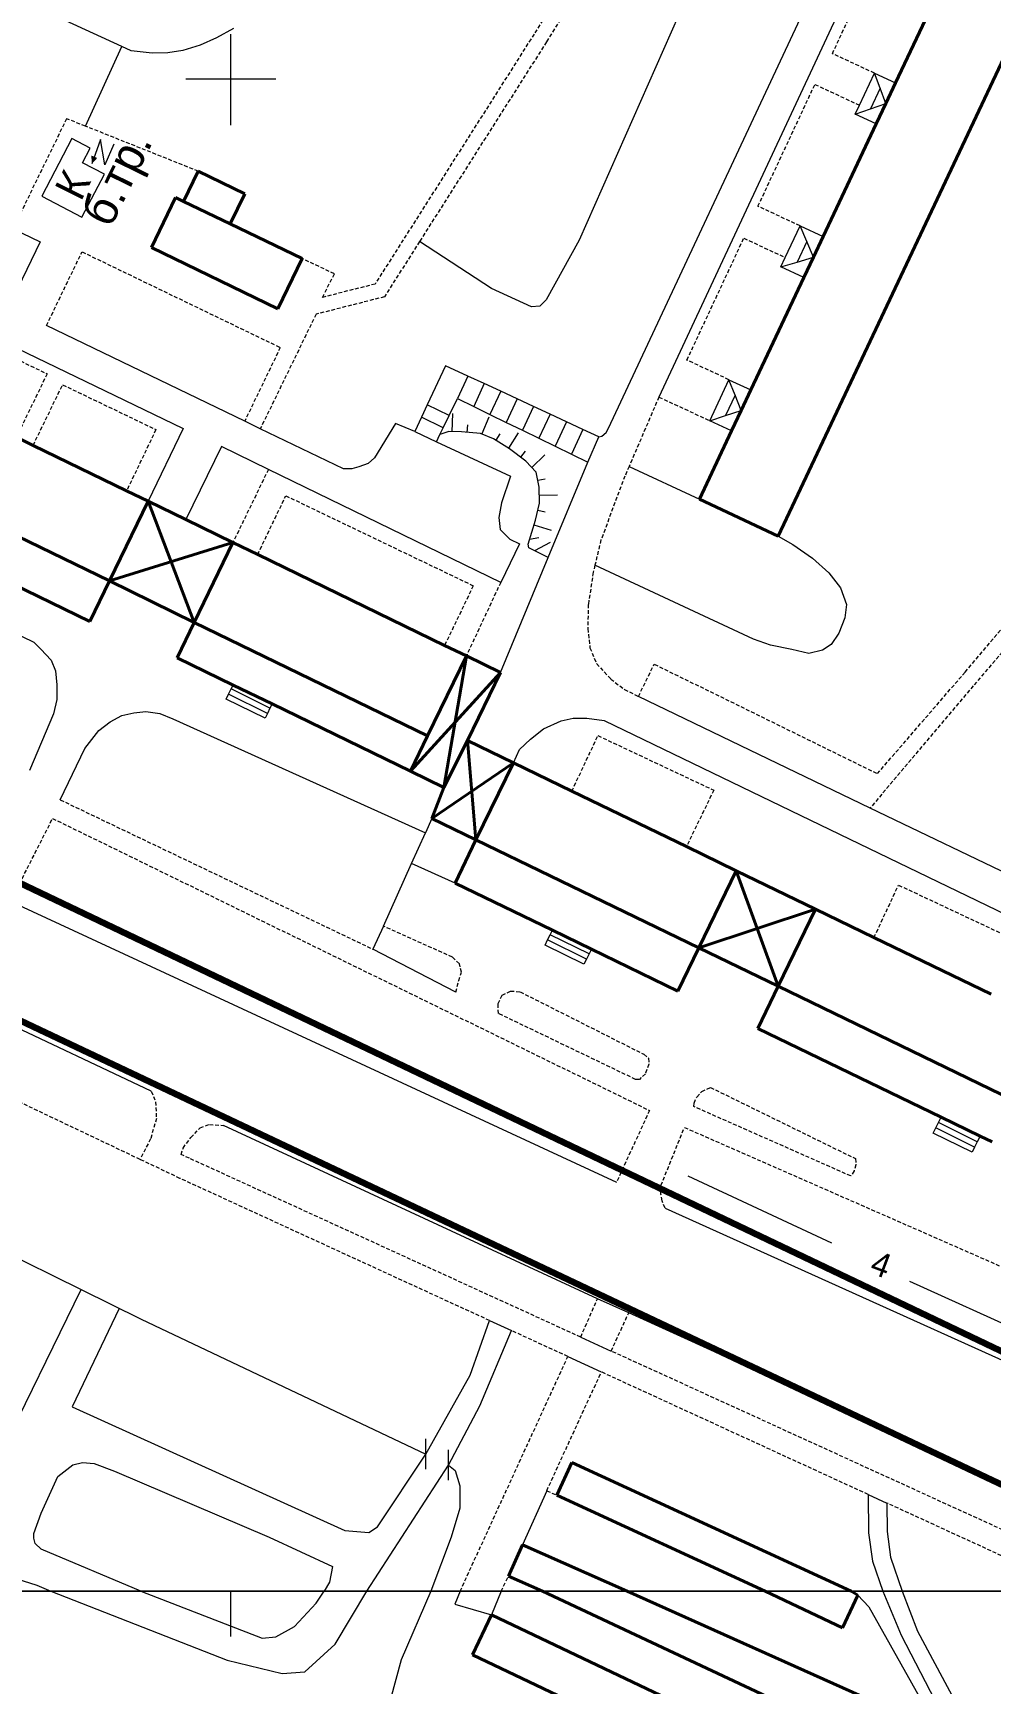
# Model space of a CAD drawing. Extents: x 1000 to 4000, y -5000 to -1000.
# Drawn here: x 2173.8 to 2300.5, y -3012.1 to -2793.9 of the extents above; entities that cross this region are included whole.
import ezdxf
from ezdxf.enums import TextEntityAlignment as Align

# ---------------------------------------------------------------- set-up
doc = ezdxf.new("R2010")
doc.units = 0
doc.header["$MEASUREMENT"] = 0
doc.linetypes.add('DASHED', pattern=[0.75, 0.5, -0.25])
for name, color, linetype in [('1', 7, 'CONTINUOUS'), ('11', 7, 'CONTINUOUS'), ('16', 7, 'CONTINUOUS'), ('17', 7, 'CONTINUOUS'), ('24', 7, 'CONTINUOUS'), ('25', 7, 'CONTINUOUS'), ('37', 7, 'CONTINUOUS'), ('40', 7, 'CONTINUOUS'), ('42', 7, 'CONTINUOUS'), ('6', 7, 'CONTINUOUS'), ('7', 7, 'CONTINUOUS'), ('границы команд_1', 10, 'CONTINUOUS')]:
    doc.layers.add(name, color=color, linetype=linetype)
doc.styles.get("Standard").update_dxf_attribs({"font": 'txt', "height": 0.2})

msp = doc.modelspace()

# ---------------------------------------------------------------- linework, layer by layer
at = {"layer": '1', "color": 253, "linetype": 'Continuous', "lineweight": 0}
for p, q in [((2200, -2806.06), (2200, -2794.02)), ((2205.96, -2800), (2194.04, -2800)), ((3000, -3000), (2000, -3000)), ((2000, -3000), (3000, -3000)), ((2200, -3005.98), (2200, -3000))]:
    msp.add_line(p, q, dxfattribs=at)
at = {"layer": '11', "color": 253, "linetype": 'Continuous', "lineweight": 0}
for p, q in [((2241.99, -2863.28), (2247.23, -2850.64)), ((2235.68, -2878.48), (2241.99, -2863.28)), ((2226.6, -2897.8), (2225.74, -2899.7)), ((2223.92, -2903.74), (2225.74, -2899.7)), ((2220.18, -2912.02), (2223.92, -2903.74)), ((2229.67, -2906.34), (2223.92, -2903.74)), ((2220.18, -2912.02), (2218.8, -2915.08)), ((2229.76, -2920.75), (2218.8, -2915.08)), ((2160.59, -2950.41), (2180.18, -2960.11)), ((2180.18, -2960.11), (2188.12, -2964.04)), ((2188.12, -2964.04), (2225.8, -2981.86)), ((2225.8, -2983.86), (2225.8, -2979.86)), ((2228.82, -2985.32), (2228.82, -2981.32)), ((2228.82, -2983.32), (2229.67, -2984.03)), ((2229.67, -2984.03), (2230.32, -2986.06)), ((2230.32, -2986.06), (2230.32, -2989)), ((2230.32, -2989), (2229.15, -2992.85)), ((2229.15, -2992.85), (2226.45, -3000)), ((2226.45, -3000), (2222.54, -3009.09)), ((2282.98, -3000.51), (2284.42, -3002.05)), ((2284.42, -3002.05), (2291.48, -3014.65)), ((2222.54, -3009.09), (2217.92, -3026.16))]:
    msp.add_line(p, q, dxfattribs=at)
at = {"layer": '16', "color": 253, "linetype": 'Continuous', "lineweight": 0}
for p, q in [((2178.98, -2807.86), (2174.99, -2815.48)), ((2181.37, -2809.11), (2178.98, -2807.86)), ((2182.76, -2807.98), (2181.6, -2811.18)), ((2183.34, -2811.33), (2182.76, -2807.98)), ((2184.51, -2808.61), (2183.34, -2811.33)), ((2180.36, -2811.04), (2181.37, -2809.11)), ((2183.27, -2812.56), (2180.36, -2811.04)), ((2180.28, -2818.26), (2183.27, -2812.56)), ((2174.99, -2815.48), (2180.28, -2818.26))]:
    msp.add_line(p, q, dxfattribs=at)
msp.add_solid([(2181.6, -2811.18), (2182.33, -2810.42), (2181.54, -2810.09)], dxfattribs=at)
at = {"layer": '24', "color": 253, "linetype": 'Continuous', "lineweight": 0}
for p, q in [((2297.05, -2755.44), (2256.64, -2842.04)), ((2249.96, -2846.18), (2286.88, -2767.28)), ((2185.59, -2795.69), (2174.31, -2790.52)), ((2200.35, -2793.31), (2198.12, -2794.52)), ((2186.79, -2796.24), (2185.59, -2795.69)), ((2195.94, -2795.49), (2193.66, -2796.19)), ((2198.12, -2794.52), (2195.94, -2795.49)), ((2189.57, -2796.56), (2186.79, -2796.24)), ((2191.66, -2796.52), (2189.57, -2796.56)), ((2193.66, -2796.19), (2191.66, -2796.52)), ((2171.19, -2819.78), (2174.77, -2821.51)), ((2174.77, -2821.51), (2170.61, -2830.1)), ((2201.83, -2845.25), (2175.6, -2832.59)), ((2167.38, -2833.5), (2193.69, -2846.21)), ((2203.9, -2846.25), (2201.83, -2845.25)), ((2221.77, -2845.52), (2218.99, -2850.07)), ((2224.36, -2846.59), (2221.77, -2845.52)), ((2193.69, -2846.21), (2189.06, -2855.83)), ((2214.9, -2851.56), (2203.9, -2846.25)), ((2227.19, -2847.96), (2237.01, -2852.5)), ((2248.68, -2847.31), (2249.11, -2847.21)), ((2249.11, -2847.21), (2249.65, -2846.74)), ((2249.65, -2846.74), (2249.96, -2846.18)), ((2198.75, -2848.6), (2194.05, -2858.26)), ((2204.97, -2851.62), (2198.75, -2848.6)), ((2218.99, -2850.07), (2218.15, -2850.82)), ((2235.71, -2866.56), (2204.97, -2851.62)), ((2216.01, -2851.56), (2214.9, -2851.56)), ((2216.94, -2851.28), (2216.01, -2851.56)), ((2218.15, -2850.82), (2216.94, -2851.28)), ((2237.01, -2852.5), (2235.81, -2856.03)), ((2235.81, -2856.03), (2235.44, -2857.98)), ((2235.44, -2857.98), (2235.62, -2859.56)), ((2235.62, -2859.56), (2236.92, -2860.86)), ((2236.92, -2860.86), (2238.19, -2861.45)), ((2238.19, -2861.45), (2235.71, -2866.56)), ((2158.33, -2867.01), (2173.92, -2874.45)), ((2173.92, -2874.45), (2174.85, -2875.38)), ((2174.85, -2875.38), (2176.24, -2876.86)), ((2176.24, -2876.86), (2176.8, -2878.26)), ((2176.8, -2878.26), (2176.99, -2880.12)), ((2176.99, -2880.12), (2176.99, -2882.07)), ((2176.99, -2882.07), (2176.52, -2883.93)), ((2284.58, -2896.43), (2253.94, -2881.64)), ((2176.52, -2883.93), (2173.36, -2891.46)), ((2182.53, -2886.13), (2184.01, -2885.01)), ((2184.01, -2885.01), (2185.59, -2884.17)), ((2185.59, -2884.17), (2187.17, -2883.8)), ((2187.17, -2883.8), (2188.75, -2883.62)), ((2188.75, -2883.62), (2190.61, -2883.89)), ((2190.61, -2883.89), (2192.32, -2884.62)), ((2192.32, -2884.62), (2225.74, -2899.7)), ((2241.38, -2885.91), (2243.7, -2884.89)), ((2243.7, -2884.89), (2245.29, -2884.53)), ((2245.29, -2884.53), (2247.1, -2884.53)), ((2247.1, -2884.53), (2249.41, -2884.82)), ((2249.41, -2884.82), (2336.09, -2926.69)), ((2180.67, -2888.54), (2182.53, -2886.13)), ((2238.2, -2888.66), (2239.64, -2887.28)), ((2239.64, -2887.28), (2241.38, -2885.91)), ((2177.43, -2895.33), (2180.67, -2888.54)), ((2237.38, -2890.42), (2238.2, -2888.66)), ((2312.31, -2909.73), (2284.58, -2896.43)), ((2171.93, -2909.25), (2251.03, -2945.89)), ((2189.46, -2933.87), (2141.32, -2911.15)), ((2248.5, -2961.35), (2199.03, -2938.39)), ((2257.45, -2949.33), (2313.15, -2974.45)), ((2167.42, -2986.19), (2180.18, -2960.11)), ((2252.65, -2963.16), (2248.5, -2961.35)), ((2185.22, -2962.6), (2179, -2975.61)), ((2295, -2982.43), (2252.65, -2963.16)), ((2231.66, -2971.43), (2234.24, -2964.21)), ((2232.93, -2975.49), (2237.12, -2965.53)), ((2234.24, -2964.21), (2237.12, -2965.53)), ((2246.29, -2966.39), (2250.34, -2968.24)), ((2244.59, -2968.96), (2249.02, -2971)), ((2225.8, -2981.86), (2231.66, -2971.43)), ((2179, -2975.61), (2215.09, -2991.99)), ((2228.82, -2983.32), (2232.93, -2975.49)), ((2177.11, -2984.82), (2179.07, -2983.29)), ((2179.07, -2983.29), (2180.35, -2982.96)), ((2180.35, -2982.96), (2181.9, -2983.12)), ((2181.9, -2983.12), (2184.62, -2984.12)), ((2218, -3000), (2228.82, -2983.32)), ((2219.42, -2991.47), (2225.8, -2981.86)), ((2333.91, -3000), (2295, -2982.43)), ((2174.92, -2989.67), (2177.11, -2984.82)), ((2184.62, -2984.12), (2205.09, -2992.87)), ((2241.8, -2986.71), (2238.57, -2993.86)), ((2284.34, -2987.22), (2286.8, -2988.34)), ((2284.34, -2987.22), (2284.39, -2992.29)), ((2173.94, -2992.39), (2174.92, -2989.67)), ((2286.8, -2988.34), (2286.83, -2992.12)), ((2215.09, -2991.99), (2218.24, -2992.26)), ((2218.24, -2992.26), (2219.42, -2991.47)), ((2284.39, -2992.29), (2284.89, -2996.05)), ((2286.83, -2992.12), (2287.28, -2995.48)), ((2173.94, -2993), (2173.94, -2992.39)), ((2174.09, -2993.68), (2173.94, -2993)), ((2174.92, -2994.44), (2174.09, -2993.68)), ((2188.07, -3000), (2174.92, -2994.44)), ((2205.09, -2992.87), (2213.45, -2996.75)), ((2284.89, -2996.05), (2286.26, -3000)), ((2287.28, -2995.48), (2288.85, -3000)), ((2170.69, -2998.07), (2174.32, -2999.21)), ((2213.07, -2998.83), (2212.35, -3000)), ((2213.45, -2996.75), (2213.07, -2998.83)), ((2174.32, -2999.21), (2176.18, -3000)), ((2176.18, -3000), (2199.53, -3009.12)), ((2188.07, -3000), (2204.16, -3006.22)), ((2211.28, -3001.57), (2212.35, -3000)), ((2213.81, -3007.01), (2218, -3000)), ((2230.34, -3000), (2229.64, -3001.74)), ((2235.76, -3000), (2234.49, -3003.14)), ((2286.26, -3000), (2288.7, -3005.83)), ((2288.85, -3000), (2290.86, -3005.27)), ((2208.43, -3004.68), (2211.28, -3001.57)), ((2229.64, -3001.74), (2234.49, -3003.14)), ((2205.95, -3006.06), (2208.43, -3004.68)), ((2290.86, -3005.27), (2299.85, -3021.98)), ((2204.16, -3006.22), (2205.95, -3006.06)), ((2209.81, -3010.69), (2213.81, -3007.01)), ((2288.7, -3005.83), (2297.02, -3021.84)), ((2199.53, -3009.12), (2206.78, -3010.91)), ((2206.78, -3010.91), (2209.81, -3010.69))]:
    msp.add_line(p, q, dxfattribs=at)
at = {"layer": '24', "color": 253, "linetype": 'DASHED', "lineweight": 0}
for p, q in [((2258.14, -2768.42), (2241.77, -2795.06)), ((2279.59, -2796.61), (2287.12, -2780.48)), ((2245.19, -2785.78), (2240.12, -2794.03)), ((2240.12, -2794.03), (2219.09, -2827.09)), ((2241.77, -2795.06), (2224.97, -2821.47)), ((2285.16, -2799.2), (2279.59, -2796.61)), ((2269.75, -2816.81), (2277.28, -2800.68)), ((2277.28, -2800.68), (2283.18, -2803.44)), ((2178.27, -2805.22), (2171.91, -2818.26)), ((2180.76, -2806.21), (2178.27, -2805.22)), ((2195.69, -2812.17), (2180.76, -2806.21)), ((2275.32, -2819.4), (2269.75, -2816.81)), ((2224.97, -2821.47), (2220.32, -2828.79)), ((2260.35, -2837.15), (2267.87, -2821.03)), ((2267.87, -2821.03), (2273.36, -2823.59)), ((2175.6, -2832.59), (2180.31, -2822.83)), ((2180.31, -2822.83), (2206.54, -2835.49)), ((2213.7, -2825.75), (2209.42, -2823.71)), ((2212.13, -2828.86), (2213.7, -2825.75)), ((2219.09, -2827.09), (2212.13, -2828.86)), ((2220.32, -2828.79), (2211.27, -2831.09)), ((2211.27, -2831.09), (2203.9, -2846.25)), ((2166.76, -2834.64), (2175.69, -2838.98)), ((2206.54, -2835.49), (2201.83, -2845.25)), ((2265.91, -2839.75), (2260.35, -2837.15)), ((2175.69, -2838.98), (2171.62, -2847.36)), ((2173.84, -2848.43), (2177.74, -2840.42)), ((2177.74, -2840.42), (2190.09, -2846.35)), ((2256.64, -2842.04), (2252.7, -2851.21)), ((2256.64, -2842.04), (2263.38, -2845.18)), ((2190.09, -2846.35), (2186.21, -2854.44)), ((2204.97, -2851.62), (2200.28, -2861.28)), ((2252.15, -2852.5), (2248.97, -2860.95)), ((2252.7, -2851.21), (2252.15, -2852.5)), ((2203.55, -2862.87), (2207.27, -2855.1)), ((2207.27, -2855.1), (2232.08, -2867)), ((2248.97, -2860.95), (2248.17, -2864.3)), ((2247.95, -2865.22), (2247.3, -2869.49)), ((2248.17, -2864.3), (2247.95, -2865.22)), ((2232.08, -2867), (2228.29, -2874.89)), ((2235.71, -2866.56), (2231.16, -2876.29)), ((2247.3, -2869.49), (2247.23, -2872.68)), ((2247.23, -2872.68), (2247.52, -2875.21)), ((2297.16, -2878.43), (2302.06, -2872.6)), ((2303.56, -2874.05), (2298.22, -2880.26)), ((2247.52, -2875.21), (2248.39, -2877.31)), ((2248.39, -2877.31), (2250.27, -2879.34)), ((2253.94, -2881.64), (2256.03, -2877.38)), ((2256.03, -2877.38), (2285.55, -2891.86)), ((2285.55, -2891.86), (2297.16, -2878.43)), ((2250.27, -2879.34), (2252.08, -2880.72)), ((2252.08, -2880.72), (2253.94, -2881.64)), ((2298.22, -2880.26), (2284.58, -2896.43)), ((2245.12, -2894.18), (2248.57, -2886.83)), ((2248.57, -2886.83), (2263.9, -2894.05)), ((2263.9, -2894.05), (2260.28, -2901.51)), ((2177.43, -2895.33), (2218.8, -2915.08)), ((2172.04, -2906.42), (2176.41, -2897.78)), ((2176.41, -2897.78), (2255.4, -2936.41)), ((2285.1, -2913.53), (2288.35, -2906.6)), ((2288.35, -2906.6), (2303.96, -2913.93)), ((2229.32, -2916.14), (2220.18, -2912.02)), ((2230.24, -2917.01), (2229.32, -2916.14)), ((2230.15, -2919.24), (2230.52, -2918.13)), ((2230.52, -2918.13), (2230.24, -2917.01)), ((2229.76, -2920.75), (2230.15, -2919.24)), ((2235.36, -2922.81), (2235.38, -2922.28)), ((2235.38, -2922.28), (2235.88, -2921.17)), ((2235.88, -2921.17), (2236.99, -2920.61)), ((2236.99, -2920.61), (2238.28, -2920.72)), ((2238.28, -2920.72), (2254.64, -2928.98)), ((2187.99, -2942.89), (2149.38, -2924.54)), ((2235.4, -2923.58), (2235.36, -2922.81)), ((2253.55, -2932.3), (2235.4, -2923.58)), ((2254.64, -2928.98), (2255.27, -2929.51)), ((2255.32, -2930.3), (2254.85, -2931.56)), ((2255.27, -2929.51), (2255.32, -2930.3)), ((2254.06, -2932.3), (2253.55, -2932.3)), ((2254.85, -2931.56), (2254.06, -2932.3)), ((2262.31, -2933.9), (2263.46, -2933.37)), ((2263.46, -2933.37), (2282.66, -2942.78)), ((2189.46, -2933.87), (2190.05, -2935.25)), ((2190.05, -2935.25), (2190.15, -2937.47)), ((2261.24, -2935.89), (2261.29, -2935.43)), ((2261.29, -2935.43), (2261.66, -2934.64)), ((2261.66, -2934.64), (2262.31, -2933.9)), ((2190.15, -2937.47), (2189.38, -2940.16)), ((2255.4, -2936.41), (2251.03, -2945.89)), ((2282.03, -2945.08), (2261.24, -2935.89)), ((2194.7, -2940), (2195.93, -2938.7)), ((2195.93, -2938.7), (2197.16, -2938.26)), ((2197.16, -2938.26), (2199.03, -2938.39)), ((2256.91, -2946.33), (2260.02, -2938.66)), ((2260.02, -2938.66), (2319.83, -2964.91)), ((2189.38, -2940.16), (2187.99, -2942.89)), ((2193.42, -2942.23), (2193.68, -2941.38)), ((2193.68, -2941.38), (2194.7, -2940)), ((2193.26, -2945.39), (2187.99, -2942.89)), ((2194.51, -2942.74), (2193.42, -2942.23)), ((2246.29, -2966.39), (2194.51, -2942.74)), ((2282.7, -2943.61), (2282.47, -2944.4)), ((2282.66, -2942.78), (2282.7, -2943.61)), ((2234.24, -2964.21), (2193.26, -2945.39)), ((2256.91, -2947.49), (2256.91, -2946.33)), ((2282.47, -2944.4), (2282.03, -2945.08)), ((2257.05, -2948.36), (2256.91, -2947.49)), ((2257.45, -2949.33), (2257.05, -2948.36)), ((2246.29, -2966.39), (2248.5, -2961.35)), ((2250.34, -2968.24), (2252.65, -2963.16)), ((2244.59, -2968.96), (2237.12, -2965.53)), ((2319.88, -3000), (2250.34, -2968.24)), ((2230.34, -3000), (2244.59, -2968.96)), ((2241.8, -2986.71), (2249.02, -2971)), ((2284.34, -2987.22), (2249.02, -2971)), ((2241.8, -2986.71), (2243.13, -2987.32)), ((2312.18, -3000), (2286.8, -2988.34)), ((2235.76, -3000), (2236.74, -2998))]:
    msp.add_line(p, q, dxfattribs=at)
at = {"layer": '25', "color": 253, "linetype": 'Continuous', "lineweight": 0}
for p, q in [((2228.42, -2837.9), (2225.99, -2843.09)), ((2231.36, -2839.26), (2228.42, -2837.9)), ((2231.36, -2839.26), (2229.98, -2842.23)), ((2233.53, -2840.27), (2231.36, -2839.26)), ((2233.53, -2840.27), (2232.14, -2843.28)), ((2235.71, -2841.28), (2233.53, -2840.27)), ((2235.71, -2841.28), (2234.29, -2844.33)), ((2237.89, -2842.3), (2235.71, -2841.28)), ((2225.99, -2843.09), (2225.23, -2844.72)), ((2228.88, -2844.5), (2225.99, -2843.09)), ((2228.88, -2844.5), (2229.98, -2842.23)), ((2229.98, -2842.23), (2232.14, -2843.28)), ((2232.14, -2843.28), (2234.29, -2844.33)), ((2237.89, -2842.3), (2236.45, -2845.39)), ((2240.06, -2843.31), (2237.89, -2842.3)), ((2240.06, -2843.31), (2238.61, -2846.44)), ((2242.24, -2844.32), (2240.06, -2843.31)), ((2225.23, -2844.72), (2224.36, -2846.59)), ((2228.09, -2846.12), (2225.23, -2844.72)), ((2228.09, -2846.12), (2228.88, -2844.5)), ((2234.29, -2844.33), (2236.45, -2845.39)), ((2236.45, -2845.39), (2238.61, -2846.44)), ((2242.24, -2844.32), (2240.76, -2847.49)), ((2244.41, -2845.33), (2242.24, -2844.32)), ((2244.41, -2845.33), (2242.92, -2848.54)), ((2246.59, -2846.34), (2244.41, -2845.33)), ((2224.36, -2846.59), (2227.19, -2847.96)), ((2227.19, -2847.96), (2227.66, -2846.98)), ((2227.66, -2846.98), (2228.09, -2846.12)), ((2238.61, -2846.44), (2240.76, -2847.49)), ((2240.76, -2847.49), (2242.92, -2848.54)), ((2246.59, -2846.34), (2245.08, -2849.59)), ((2248.68, -2847.31), (2246.59, -2846.34)), ((2247.23, -2850.64), (2248.68, -2847.31)), ((2242.92, -2848.54), (2245.08, -2849.59)), ((2245.08, -2849.59), (2247.23, -2850.64))]:
    msp.add_line(p, q, dxfattribs=at)
at = {"layer": '37', "color": 253, "linetype": 'Continuous', "lineweight": 0}
for p, q in [((2229.31, -2844.23), (2229.24, -2846.63)), ((2231.31, -2845.72), (2231.24, -2846.72)), ((2234.12, -2844.7), (2233.22, -2846.93)), ((2228.85, -2846.62), (2227.66, -2846.98)), ((2230.52, -2846.66), (2228.85, -2846.62)), ((2233.03, -2846.85), (2230.52, -2846.66)), ((2234.75, -2847.55), (2233.03, -2846.85)), ((2236.89, -2848.9), (2234.75, -2847.55)), ((2235.58, -2846.89), (2235.05, -2847.74)), ((2238.02, -2846.77), (2236.74, -2848.8)), ((2239.02, -2850.52), (2236.89, -2848.9)), ((2238.94, -2849.2), (2238.34, -2850)), ((2241.54, -2849.67), (2239.81, -2851.34)), ((2240.42, -2851.96), (2239.02, -2850.52)), ((2240.79, -2853.96), (2240.42, -2851.96)), ((2241.61, -2852.89), (2240.62, -2853.08)), ((2240.83, -2856.1), (2240.79, -2853.96)), ((2240.32, -2858.33), (2240.83, -2856.1)), ((2243.21, -2855.01), (2240.81, -2855.06)), ((2239.35, -2861.49), (2240.32, -2858.33)), ((2242.42, -2859.68), (2240.12, -2858.97)), ((2241.59, -2857.26), (2240.62, -2857.04)), ((2240.76, -2860.65), (2239.53, -2860.89)), ((2242.25, -2861.3), (2240.2, -2862.38)), ((2239.44, -2862), (2239.35, -2861.49)), ((2241.99, -2863.28), (2239.44, -2862))]:
    msp.add_line(p, q, dxfattribs=at)
at = {"layer": '40', "color": 253, "linetype": 'Continuous', "lineweight": 0}
for p, q in [((2264.39, -2779.89), (2246.11, -2821.28)), ((2180.76, -2806.21), (2185.59, -2795.69)), ((2234.49, -2827.7), (2224.97, -2821.47)), ((2246.11, -2821.28), (2241.74, -2829.18)), ((2239.79, -2830.11), (2234.49, -2827.7)), ((2240.9, -2830.02), (2239.79, -2830.11)), ((2241.74, -2829.18), (2240.9, -2830.02)), ((2252.7, -2851.21), (2262, -2855.54)), ((2272.43, -2860.46), (2274.36, -2861.53)), ((2274.36, -2861.53), (2276.97, -2863.34)), ((2276.97, -2863.34), (2279.14, -2865.3)), ((2269.15, -2874.06), (2248.17, -2864.3)), ((2279.14, -2865.3), (2280.66, -2867.26)), ((2280.66, -2867.26), (2281.45, -2869.5)), ((2281.45, -2869.5), (2281.24, -2871.24)), ((2281.24, -2871.24), (2280.44, -2873.26)), ((2271.4, -2874.86), (2269.15, -2874.06)), ((2280.44, -2873.26), (2279.43, -2874.79)), ((2274.22, -2875.44), (2271.4, -2874.86)), ((2276.46, -2875.95), (2274.22, -2875.44)), ((2278.27, -2875.51), (2276.46, -2875.95)), ((2279.43, -2874.79), (2278.27, -2875.51)), ((2260.45, -2945.05), (2279.49, -2953.91)), ((2289.78, -2959.01), (2315.62, -2970.66))]:
    msp.add_line(p, q, dxfattribs=at)
at = {"layer": '6', "color": 253, "linetype": 'Continuous', "lineweight": 40}
for p, q in [((2320.31, -2758.86), (2272.43, -2860.46)), ((2287.94, -2800.5), (2294.95, -2785.63)), ((2286.67, -2803.2), (2287.94, -2800.5)), ((2285.39, -2805.92), (2286.67, -2803.2)), ((2278.36, -2820.82), (2285.39, -2805.92)), ((2195.69, -2812.17), (2193.75, -2816.17)), ((2201.85, -2815.15), (2195.69, -2812.17)), ((2199.93, -2819.12), (2201.85, -2815.15)), ((2192.68, -2815.65), (2189.48, -2822.27)), ((2193.75, -2816.17), (2192.68, -2815.65)), ((2193.75, -2816.17), (2199.93, -2819.12)), ((2209.42, -2823.71), (2199.93, -2819.12)), ((2277.09, -2823.53), (2278.36, -2820.82)), ((2189.48, -2822.27), (2206.2, -2830.36)), ((2206.2, -2830.36), (2209.42, -2823.71)), ((2275.81, -2826.24), (2277.09, -2823.53)), ((2268.81, -2841.1), (2275.81, -2826.24)), ((2267.53, -2843.81), (2268.81, -2841.1)), ((2266.25, -2846.52), (2267.53, -2843.81)), ((2171.62, -2847.36), (2173.84, -2848.43)), ((2262, -2855.54), (2266.25, -2846.52)), ((2173.84, -2848.43), (2186.21, -2854.44)), ((2183.93, -2866.36), (2153.3, -2851.53)), ((2186.21, -2854.44), (2189.06, -2855.83)), ((2183.93, -2866.36), (2189.06, -2855.83)), ((2189.06, -2855.83), (2194.05, -2858.26)), ((2189.06, -2855.83), (2195.13, -2871.86)), ((2272.43, -2860.46), (2262, -2855.54)), ((2194.05, -2858.26), (2200.28, -2861.28)), ((2200.28, -2861.28), (2183.93, -2866.36)), ((2195.13, -2871.86), (2200.28, -2861.28)), ((2200.28, -2861.28), (2203.55, -2862.87)), ((2203.55, -2862.87), (2228.29, -2874.89)), ((2181.33, -2871.72), (2169.36, -2865.9)), ((2183.93, -2866.36), (2181.33, -2871.72)), ((2195.13, -2871.86), (2183.93, -2866.36)), ((2192.88, -2876.53), (2195.13, -2871.86)), ((2226.02, -2886.87), (2195.13, -2871.86)), ((2200.31, -2880.14), (2192.88, -2876.53)), ((2231.16, -2876.29), (2226.02, -2886.87)), ((2231.16, -2876.29), (2228.18, -2893.68)), ((2228.29, -2874.89), (2231.16, -2876.29)), ((2231.16, -2876.29), (2235.68, -2878.48)), ((2235.68, -2878.48), (2223.76, -2891.53)), ((2235.68, -2878.48), (2231.3, -2887.48)), ((2205.45, -2882.64), (2200.31, -2880.14)), ((2223.76, -2891.53), (2205.45, -2882.64)), ((2226.02, -2886.87), (2223.76, -2891.53)), ((2231.3, -2887.48), (2228.18, -2893.68)), ((2231.3, -2887.48), (2237.38, -2890.42)), ((2231.3, -2887.48), (2232.43, -2900.62)), ((2223.76, -2891.53), (2228.18, -2893.68)), ((2237.38, -2890.42), (2226.6, -2897.8)), ((2237.38, -2890.42), (2232.43, -2900.62)), ((2237.38, -2890.42), (2245.12, -2894.18)), ((2228.18, -2893.68), (2226.6, -2897.8)), ((2245.12, -2894.18), (2260.28, -2901.51)), ((2232.43, -2900.62), (2226.6, -2897.8)), ((2229.67, -2906.34), (2232.43, -2900.62)), ((2261.92, -2914.9), (2232.43, -2900.62)), ((2260.28, -2901.51), (2266.86, -2904.7)), ((2261.92, -2914.9), (2266.86, -2904.7)), ((2266.86, -2904.7), (2277.35, -2909.78)), ((2266.86, -2904.7), (2272.41, -2919.98)), ((2242.55, -2912.58), (2229.67, -2906.34)), ((2277.35, -2909.78), (2261.92, -2914.9)), ((2272.41, -2919.98), (2277.35, -2909.78)), ((2277.35, -2909.78), (2285.1, -2913.53)), ((2247.7, -2915.07), (2242.55, -2912.58)), ((2285.1, -2913.53), (2300.61, -2921.05)), ((2259.15, -2920.62), (2247.7, -2915.07)), ((2261.92, -2914.9), (2259.15, -2920.62)), ((2272.41, -2919.98), (2261.92, -2914.9)), ((2269.71, -2925.55), (2272.41, -2919.98)), ((2303.42, -2935), (2272.41, -2919.98)), ((2293.97, -2937.31), (2269.71, -2925.55)), ((2299.13, -2939.81), (2293.97, -2937.31)), ((2300.72, -2940.58), (2299.13, -2939.81)), ((2245.11, -2983), (2243.13, -2987.32)), ((2282.08, -3000), (2245.11, -2983)), ((2243.13, -2987.32), (2270.7, -3000)), ((2238.57, -2993.86), (2236.74, -2998)), ((2252.42, -3000), (2238.57, -2993.86)), ((2236.74, -2998), (2241.25, -3000)), ((2241.25, -3000), (2283.77, -3019.95)), ((2286.08, -3015.09), (2252.42, -3000)), ((2270.7, -3000), (2280.93, -3004.84)), ((2280.93, -3004.84), (2282.98, -3000.51)), ((2282.98, -3000.51), (2282.08, -3000)), ((2234.49, -3003.14), (2231.97, -3008.42)), ((2300.29, -3034.39), (2234.49, -3003.14)), ((2231.97, -3008.42), (2297.78, -3039.68))]:
    msp.add_line(p, q, dxfattribs=at)
at = {"layer": '7', "color": 253, "linetype": 'Continuous', "lineweight": 0}
for p, q in [((2283.18, -2803.44), (2285.16, -2799.2)), ((2285.16, -2799.2), (2287.94, -2800.5)), ((2285.92, -2801.2), (2285.16, -2799.2)), ((2285.92, -2801.2), (2284.65, -2803.91)), ((2286.67, -2803.2), (2285.92, -2801.2)), ((2282.63, -2804.63), (2283.18, -2803.44)), ((2282.63, -2804.63), (2284.65, -2803.91)), ((2285.39, -2805.92), (2282.63, -2804.63)), ((2284.65, -2803.91), (2286.67, -2803.2)), ((2286.67, -2803.2), (2286.67, -2803.2)), ((2273.36, -2823.59), (2275.32, -2819.4)), ((2275.32, -2819.4), (2278.36, -2820.82)), ((2276.2, -2821.47), (2275.32, -2819.4)), ((2276.2, -2821.47), (2274.94, -2824.18)), ((2277.09, -2823.53), (2276.2, -2821.47)), ((2272.79, -2824.83), (2273.36, -2823.59)), ((2272.79, -2824.83), (2274.94, -2824.18)), ((2274.94, -2824.18), (2277.09, -2823.53)), ((2277.09, -2823.53), (2277.09, -2823.53)), ((2275.81, -2826.24), (2272.79, -2824.83)), ((2263.38, -2845.18), (2265.91, -2839.75)), ((2265.91, -2839.75), (2268.81, -2841.1)), ((2266.72, -2841.78), (2265.91, -2839.75)), ((2266.72, -2841.78), (2265.45, -2844.49)), ((2265.45, -2844.49), (2267.53, -2843.81)), ((2267.53, -2843.81), (2266.72, -2841.78)), ((2267.53, -2843.81), (2267.53, -2843.81)), ((2263.38, -2845.18), (2265.45, -2844.49)), ((2266.25, -2846.52), (2263.38, -2845.18)), ((2199.7, -2881.36), (2200.05, -2880.66)), ((2200.05, -2880.66), (2200.31, -2880.14)), ((2205.18, -2883.19), (2200.05, -2880.66)), ((2199.39, -2882.01), (2199.7, -2881.36)), ((2204.52, -2884.53), (2199.39, -2882.01)), ((2204.84, -2883.89), (2199.7, -2881.36)), ((2205.18, -2883.19), (2204.84, -2883.89)), ((2205.45, -2882.64), (2205.18, -2883.19)), ((2204.84, -2883.89), (2204.52, -2884.53)), ((2241.92, -2913.86), (2242.27, -2913.16)), ((2242.27, -2913.16), (2242.55, -2912.58)), ((2247.4, -2915.69), (2242.27, -2913.16)), ((2241.58, -2914.56), (2241.92, -2913.86)), ((2246.72, -2917.08), (2241.58, -2914.56)), ((2247.06, -2916.39), (2241.92, -2913.86)), ((2247.4, -2915.69), (2247.06, -2916.39)), ((2247.7, -2915.07), (2247.4, -2915.69)), ((2247.06, -2916.39), (2246.72, -2917.08)), ((2293.63, -2938.02), (2293.97, -2937.31)), ((2292.95, -2939.41), (2293.28, -2938.72)), ((2298.08, -2941.93), (2292.95, -2939.41)), ((2293.28, -2938.72), (2293.63, -2938.02)), ((2298.42, -2941.25), (2293.28, -2938.72)), ((2298.76, -2940.55), (2293.63, -2938.02)), ((2299.13, -2939.81), (2298.76, -2940.55)), ((2298.42, -2941.25), (2298.08, -2941.93)), ((2298.76, -2940.55), (2298.42, -2941.25))]:
    msp.add_line(p, q, dxfattribs=at)
at = {"layer": 'границы команд_1', "color": 6, "lineweight": 100}
msp.add_lwpolyline([(1963.4, -2288.16), (2704.48, -2703.65), (2532.48, -3033.92), (2506.23, -3048.96), (2486.41, -3056.28), (1781.42, -2720.03), (1883.34, -2455.8)], close=True, dxfattribs=at)
msp.add_lwpolyline([(1779.52, -2741.6), (1764.65, -2758.68), (1607.57, -3162.76), (1788.76, -3230.7), (1840.59, -3253.43), (1853.77, -3268.69), (1927.89, -3424.51), (1955.3, -3442.51), (1951.82, -3475.86), (1971.65, -3484.91), (1987.02, -3517.09), (2008.92, -3527.81), (2043.23, -3576.27), (2102.89, -3636.41), (2227.87, -3588.95), (2270.53, -3545.85), (2492.53, -3108.59), (2488.23, -3086.64), (2463.45, -3062.28), (2129.87, -2904.6), (1779.52, -2741.6)], dxfattribs=at)

# ---------------------------------------------------------------- texts
at = {"layer": '17', "color": 253, "linetype": 'Continuous', "lineweight": 0}
for s, height, rotation, p in [('б.тр.', 4.5, 63.8677, (2185.36, -2813.29)), ('К', 4, 63.46, (2179.06, -2813.99))]:
    msp.add_text(s, height=height, rotation=rotation, dxfattribs=at).set_placement(p, align=Align.MIDDLE)
at = {"layer": '42', "color": 253, "linetype": 'Continuous', "lineweight": 0}
msp.add_text('4', height=3.2, rotation=339.3409, dxfattribs=at).set_placement((2286.05, -2956.77), align=Align.MIDDLE)

doc.saveas('drawing.dxf')
